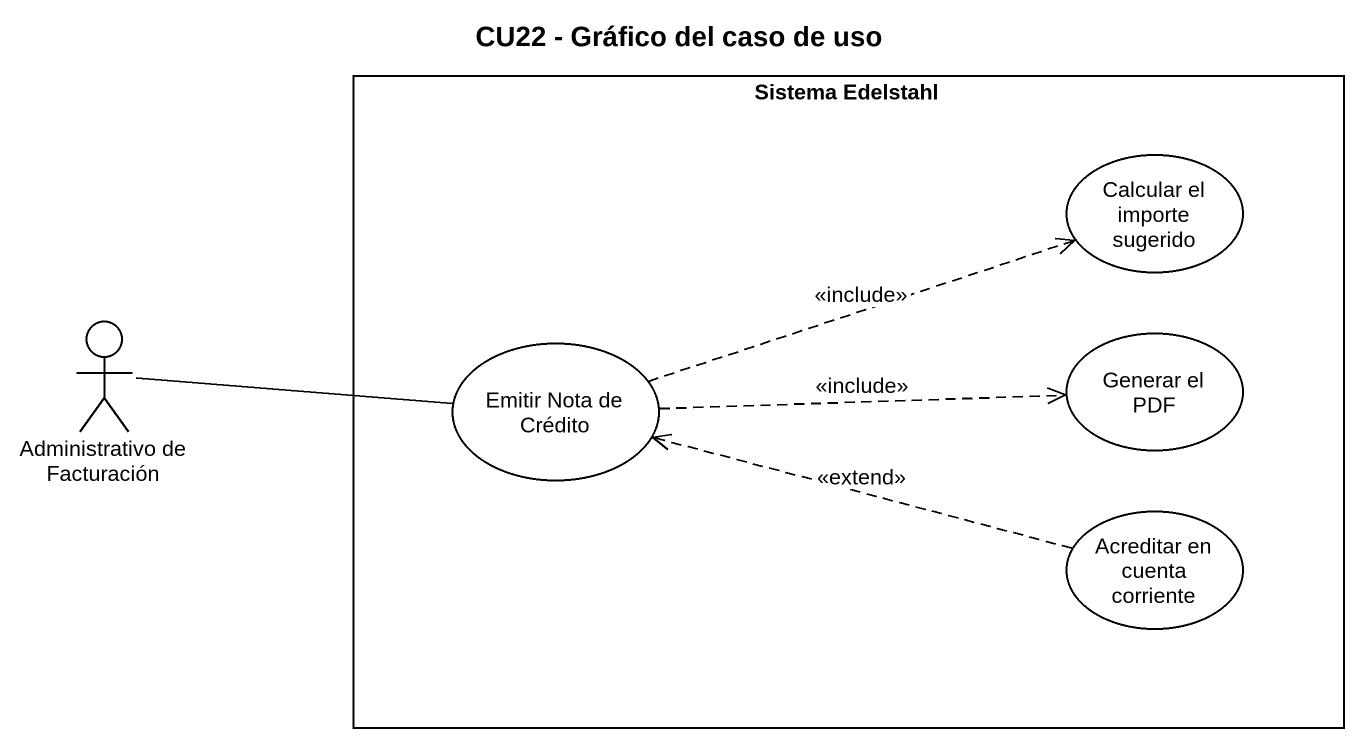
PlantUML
@startuml
title CU22 - Gráfico del caso de uso
rectangle "Sistema Edelstahl" as Sistema_Edelstahl {
  usecase "Calcular el importe sugerido" as Calcular_el_importe_sugerido
  usecase "Emitir Nota de Crédito" as Emitir_Nota_de_Crédito
  usecase "Generar el PDF" as Generar_el_PDF
  usecase "Acreditar en cuenta corriente" as Acreditar_en_cuenta
}
actor "Administrativo de Facturación" as Administrativo_de
Administrativo_de -right- Emitir_Nota_de_Crédito
Emitir_Nota_de_Crédito .right.> Calcular_el_importe_sugerido : <<include>>
Emitir_Nota_de_Crédito .right.> Generar_el_PDF : <<include>>
Acreditar_en_cuenta .left.> Emitir_Nota_de_Crédito : <<extend>>
@enduml
